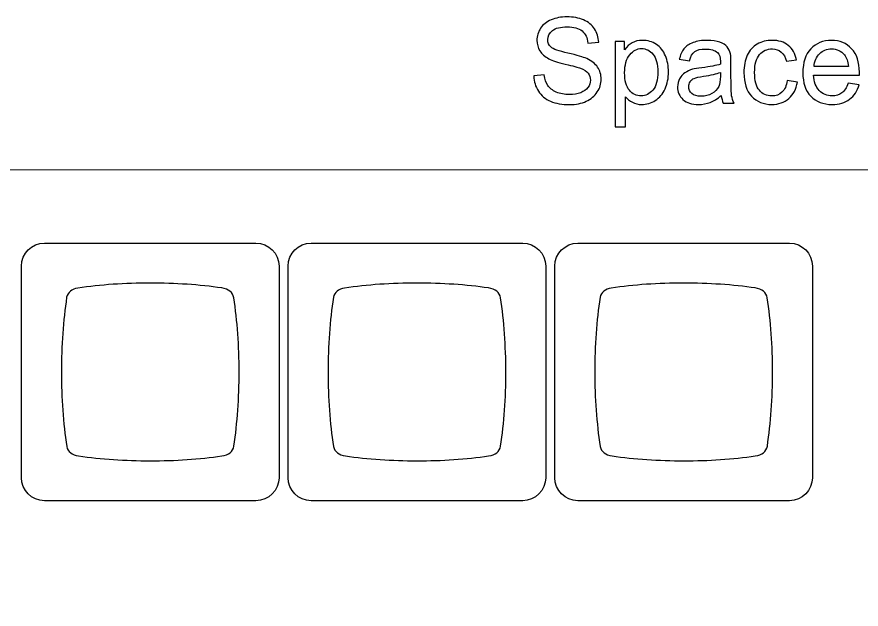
# Model space of a CAD drawing. Header units: millimetres. Extents: x -493 to 473, y -489 to 489.
# Drawn here: x -431.2 to -370.9, y 365 to 407.3 of the extents above; entities that cross this region are included whole.
import ezdxf

# ---------------------------------------------------------------- set-up
doc = ezdxf.new("R2010")
doc.units = ezdxf.units.MM
doc.header["$MEASUREMENT"] = 0
doc.layers.add('Layer 1', color=7, linetype='Continuous')

msp = doc.modelspace()

# ---------------------------------------------------------------- linework, layer by layer
at = {"layer": 'Layer 1', "color": 250}
for points, knots in [([(-394.2704, 403.0863), (-394.2704, 403.0863), (-393.5169, 403.1541), (-393.5169, 403.1541), (-393.5169, 403.1541), (-393.4816, 402.8493), (-393.3984, 402.5995), (-393.2671, 402.4033), (-393.2671, 402.4033), (-393.1359, 402.2086), (-392.9327, 402.0506), (-392.6575, 401.9292), (-392.6575, 401.9292), (-392.3824, 401.8093), (-392.0719, 401.7486), (-391.7276, 401.7486), (-391.7276, 401.7486), (-391.4214, 401.7486), (-391.1519, 401.7938), (-390.9177, 401.8855), (-390.9177, 401.8855), (-390.6834, 401.9772), (-390.5099, 402.1028), (-390.3956, 402.2622), (-390.3956, 402.2622), (-390.2813, 402.4217), (-390.2234, 402.5953), (-390.2234, 402.7815), (-390.2234, 402.7815), (-390.2234, 402.9706), (-390.2784, 403.1357), (-390.3885, 403.2782), (-390.3885, 403.2782), (-390.4986, 403.4193), (-390.6806, 403.5379), (-390.9346, 403.6352), (-390.9346, 403.6352), (-391.0969, 403.6973), (-391.4567, 403.7961), (-392.0141, 403.9302), (-392.0141, 403.9302), (-392.5715, 404.0642), (-392.9609, 404.1898), (-393.1839, 404.3083), (-393.1839, 404.3083), (-393.4732, 404.4607), (-393.6877, 404.6498), (-393.8288, 404.8742), (-393.8288, 404.8742), (-393.9713, 405.0985), (-394.0418, 405.3511), (-394.0418, 405.6291), (-394.0418, 405.6291), (-394.0418, 405.9367), (-393.9543, 406.2232), (-393.7808, 406.4885), (-393.7808, 406.4885), (-393.6072, 406.7552), (-393.3546, 406.957), (-393.0202, 407.0953), (-393.0202, 407.0953), (-392.6872, 407.2335), (-392.3161, 407.3027), (-391.9083, 407.3027), (-391.9083, 407.3027), (-391.4595, 407.3027), (-391.063, 407.2307), (-390.7201, 407.0854), (-390.7201, 407.0854), (-390.3772, 406.9414), (-390.1133, 406.7284), (-389.9285, 406.4461), (-389.9285, 406.4461), (-389.7436, 406.1653), (-389.6449, 405.8464), (-389.6307, 405.4908), (-389.6307, 405.4908), (-389.6307, 405.4908), (-390.4012, 405.4316), (-390.4012, 405.4316), (-390.4012, 405.4316), (-390.4421, 405.814), (-390.5818, 406.1033), (-390.8203, 406.298), (-390.8203, 406.298), (-391.0588, 406.4941), (-391.4115, 406.5915), (-391.8772, 406.5915), (-391.8772, 406.5915), (-392.3626, 406.5915), (-392.7168, 406.5026), (-392.9384, 406.3248), (-392.9384, 406.3248), (-393.1599, 406.147), (-393.2714, 405.9325), (-393.2714, 405.6813), (-393.2714, 405.6813), (-393.2714, 405.464), (-393.1924, 405.2848), (-393.0357, 405.1437), (-393.0357, 405.1437), (-392.8805, 405.004), (-392.4783, 404.8587), (-391.8264, 404.7119), (-391.8264, 404.7119), (-391.1745, 404.5637), (-390.7272, 404.4353), (-390.4845, 404.3253), (-390.4845, 404.3253), (-390.1331, 404.163), (-389.872, 403.9584), (-389.7041, 403.7086), (-389.7041, 403.7086), (-389.5362, 403.4603), (-389.4529, 403.1738), (-389.4529, 402.8493), (-389.4529, 402.8493), (-389.4529, 402.5261), (-389.5447, 402.2241), (-389.7295, 401.9391), (-389.7295, 401.9391), (-389.9144, 401.6541), (-390.1782, 401.4325), (-390.524, 401.2745), (-390.524, 401.2745), (-390.8697, 401.1164), (-391.2577, 401.0374), (-391.6909, 401.0374), (-391.6909, 401.0374), (-392.2385, 401.0374), (-392.6971, 401.1178), (-393.0668, 401.2773), (-393.0668, 401.2773), (-393.4379, 401.4367), (-393.7272, 401.6766), (-393.9374, 401.9984), (-393.9374, 401.9984), (-394.1491, 402.3187), (-394.2591, 402.6813), (-394.2704, 403.0863)], [0, 0, 0, 0, 0.0277778, 0.0277778, 0.0277778, 0.0277778, 0.0555556, 0.0555556, 0.0555556, 0.0555556, 0.0833333, 0.0833333, 0.0833333, 0.0833333, 0.1111111, 0.1111111, 0.1111111, 0.1111111, 0.1388889, 0.1388889, 0.1388889, 0.1388889, 0.1666667, 0.1666667, 0.1666667, 0.1666667, 0.1944444, 0.1944444, 0.1944444, 0.1944444, 0.2222222, 0.2222222, 0.2222222, 0.2222222, 0.25, 0.25, 0.25, 0.25, 0.2777778, 0.2777778, 0.2777778, 0.2777778, 0.3055556, 0.3055556, 0.3055556, 0.3055556, 0.3333333, 0.3333333, 0.3333333, 0.3333333, 0.3611111, 0.3611111, 0.3611111, 0.3611111, 0.3888889, 0.3888889, 0.3888889, 0.3888889, 0.4166667, 0.4166667, 0.4166667, 0.4166667, 0.4444444, 0.4444444, 0.4444444, 0.4444444, 0.4722222, 0.4722222, 0.4722222, 0.4722222, 0.5, 0.5, 0.5, 0.5, 0.5277778, 0.5277778, 0.5277778, 0.5277778, 0.5555556, 0.5555556, 0.5555556, 0.5555556, 0.5833333, 0.5833333, 0.5833333, 0.5833333, 0.6111111, 0.6111111, 0.6111111, 0.6111111, 0.6388889, 0.6388889, 0.6388889, 0.6388889, 0.6666667, 0.6666667, 0.6666667, 0.6666667, 0.6944444, 0.6944444, 0.6944444, 0.6944444, 0.7222222, 0.7222222, 0.7222222, 0.7222222, 0.75, 0.75, 0.75, 0.75, 0.7777778, 0.7777778, 0.7777778, 0.7777778, 0.8055556, 0.8055556, 0.8055556, 0.8055556, 0.8333333, 0.8333333, 0.8333333, 0.8333333, 0.8611111, 0.8611111, 0.8611111, 0.8611111, 0.8888889, 0.8888889, 0.8888889, 0.8888889, 0.9166667, 0.9166667, 0.9166667, 0.9166667, 0.9444444, 0.9444444, 0.9444444, 0.9444444, 1, 1, 1, 1]), ([(-388.4539, 399.4541), (-388.4539, 399.4541), (-388.4539, 405.5332), (-388.4539, 405.5332), (-388.4539, 405.5332), (-388.4539, 405.5332), (-387.7766, 405.5332), (-387.7766, 405.5332), (-387.7766, 405.5332), (-387.7766, 405.5332), (-387.7766, 404.956), (-387.7766, 404.956), (-387.7766, 404.956), (-387.6171, 405.179), (-387.4365, 405.3469), (-387.2347, 405.4584), (-387.2347, 405.4584), (-387.0343, 405.5699), (-386.7902, 405.6263), (-386.5038, 405.6263), (-386.5038, 405.6263), (-386.1284, 405.6263), (-385.7982, 405.5303), (-385.5118, 405.337), (-385.5118, 405.337), (-385.2253, 405.1451), (-385.0094, 404.8728), (-384.8627, 404.5228), (-384.8627, 404.5228), (-384.7173, 404.1715), (-384.6439, 403.7876), (-384.6439, 403.3685), (-384.6439, 403.3685), (-384.6439, 402.9212), (-384.7244, 402.5176), (-384.8852, 402.1578), (-384.8852, 402.1578), (-385.0461, 401.7994), (-385.2803, 401.5242), (-385.588, 401.3323), (-385.588, 401.3323), (-385.8942, 401.1418), (-386.2173, 401.0459), (-386.556, 401.0459), (-386.556, 401.0459), (-386.8043, 401.0459), (-387.0273, 401.0981), (-387.2234, 401.2025), (-387.2234, 401.2025), (-387.421, 401.3069), (-387.5818, 401.4382), (-387.7088, 401.5976), (-387.7088, 401.5976), (-387.7088, 401.5976), (-387.7088, 399.4541), (-387.7088, 399.4541), (-387.7088, 399.4541), (-387.7088, 399.4541), (-388.4539, 399.4541), (-388.4539, 399.4541)], [0, 0, 0, 0, 0.0625, 0.0625, 0.0625, 0.0625, 0.125, 0.125, 0.125, 0.125, 0.1875, 0.1875, 0.1875, 0.1875, 0.25, 0.25, 0.25, 0.25, 0.3125, 0.3125, 0.3125, 0.3125, 0.375, 0.375, 0.375, 0.375, 0.4375, 0.4375, 0.4375, 0.4375, 0.5, 0.5, 0.5, 0.5, 0.5625, 0.5625, 0.5625, 0.5625, 0.625, 0.625, 0.625, 0.625, 0.6875, 0.6875, 0.6875, 0.6875, 0.75, 0.75, 0.75, 0.75, 0.8125, 0.8125, 0.8125, 0.8125, 0.875, 0.875, 0.875, 0.875, 1, 1, 1, 1]), ([(-380.8749, 401.6893), (-381.1515, 401.4537), (-381.4182, 401.2886), (-381.6736, 401.1912), (-381.6736, 401.1912), (-381.929, 401.0938), (-382.2028, 401.0459), (-382.4963, 401.0459), (-382.4963, 401.0459), (-382.9789, 401.0459), (-383.35, 401.163), (-383.6096, 401.3986), (-383.6096, 401.3986), (-383.8693, 401.6329), (-383.9991, 401.9334), (-383.9991, 402.2989), (-383.9991, 402.2989), (-383.9991, 402.5134), (-383.9497, 402.7096), (-383.8523, 402.8874), (-383.8523, 402.8874), (-383.7536, 403.0652), (-383.6252, 403.2063), (-383.4671, 403.3135), (-383.4671, 403.3135), (-383.3077, 403.4207), (-383.1299, 403.5026), (-382.9309, 403.5576), (-382.9309, 403.5576), (-382.7841, 403.5957), (-382.5626, 403.6324), (-382.2677, 403.6691), (-382.2677, 403.6691), (-381.6666, 403.7397), (-381.2221, 403.8257), (-380.9384, 403.9245), (-380.9384, 403.9245), (-380.9356, 404.0261), (-380.9342, 404.091), (-380.9342, 404.1178), (-380.9342, 404.1178), (-380.9342, 404.4198), (-381.0047, 404.6329), (-381.1459, 404.7571), (-381.1459, 404.7571), (-381.3364, 404.925), (-381.62, 405.0082), (-381.9953, 405.0082), (-381.9953, 405.0082), (-382.3467, 405.0082), (-382.6063, 404.9461), (-382.7729, 404.8234), (-382.7729, 404.8234), (-382.9408, 404.7006), (-383.0635, 404.4833), (-383.144, 404.17), (-383.144, 404.17), (-383.144, 404.17), (-383.8721, 404.2716), (-383.8721, 404.2716), (-383.8721, 404.2716), (-383.8058, 404.5835), (-383.6971, 404.8361), (-383.5447, 405.028), (-383.5447, 405.028), (-383.3923, 405.2199), (-383.1722, 405.3667), (-382.8843, 405.4711), (-382.8843, 405.4711), (-382.5979, 405.5741), (-382.2634, 405.6263), (-381.8853, 405.6263), (-381.8853, 405.6263), (-381.5099, 405.6263), (-381.2037, 405.5826), (-380.9681, 405.4937), (-380.9681, 405.4937), (-380.7338, 405.4048), (-380.5603, 405.2947), (-380.4502, 405.1606), (-380.4502, 405.1606), (-380.3401, 405.0266), (-380.2625, 404.8572), (-380.2174, 404.6526), (-380.2174, 404.6526), (-380.1934, 404.5256), (-380.1807, 404.297), (-380.1807, 403.9683), (-380.1807, 403.9683), (-380.1807, 403.9683), (-380.1807, 402.9805), (-380.1807, 402.9805), (-380.1807, 402.9805), (-380.1807, 402.2905), (-380.1651, 401.8544), (-380.1341, 401.6696), (-380.1341, 401.6696), (-380.1045, 401.4847), (-380.0424, 401.3083), (-379.9521, 401.139), (-379.9521, 401.139), (-379.9521, 401.139), (-380.731, 401.139), (-380.731, 401.139), (-380.731, 401.139), (-380.8058, 401.2956), (-380.8538, 401.4791), (-380.8749, 401.6893)], [0, 0, 0, 0, 0.0357143, 0.0357143, 0.0357143, 0.0357143, 0.0714286, 0.0714286, 0.0714286, 0.0714286, 0.1071429, 0.1071429, 0.1071429, 0.1071429, 0.1428571, 0.1428571, 0.1428571, 0.1428571, 0.1785714, 0.1785714, 0.1785714, 0.1785714, 0.2142857, 0.2142857, 0.2142857, 0.2142857, 0.25, 0.25, 0.25, 0.25, 0.2857143, 0.2857143, 0.2857143, 0.2857143, 0.3214286, 0.3214286, 0.3214286, 0.3214286, 0.3571429, 0.3571429, 0.3571429, 0.3571429, 0.3928571, 0.3928571, 0.3928571, 0.3928571, 0.4285714, 0.4285714, 0.4285714, 0.4285714, 0.4642857, 0.4642857, 0.4642857, 0.4642857, 0.5, 0.5, 0.5, 0.5, 0.5357143, 0.5357143, 0.5357143, 0.5357143, 0.5714286, 0.5714286, 0.5714286, 0.5714286, 0.6071429, 0.6071429, 0.6071429, 0.6071429, 0.6428571, 0.6428571, 0.6428571, 0.6428571, 0.6785714, 0.6785714, 0.6785714, 0.6785714, 0.7142857, 0.7142857, 0.7142857, 0.7142857, 0.75, 0.75, 0.75, 0.75, 0.7857143, 0.7857143, 0.7857143, 0.7857143, 0.8214286, 0.8214286, 0.8214286, 0.8214286, 0.8571429, 0.8571429, 0.8571429, 0.8571429, 0.8928571, 0.8928571, 0.8928571, 0.8928571, 0.9285714, 0.9285714, 0.9285714, 0.9285714, 1, 1, 1, 1]), ([(-376.1661, 402.7477), (-376.1661, 402.7477), (-375.438, 402.6461), (-375.438, 402.6461), (-375.438, 402.6461), (-375.5184, 402.1451), (-375.7216, 401.7542), (-376.0504, 401.4706), (-376.0504, 401.4706), (-376.3792, 401.187), (-376.7842, 401.0459), (-377.2626, 401.0459), (-377.2626, 401.0459), (-377.8623, 401.0459), (-378.3449, 401.242), (-378.7089, 401.6343), (-378.7089, 401.6343), (-379.0744, 402.0266), (-379.2564, 402.5882), (-379.2564, 403.3191), (-379.2564, 403.3191), (-379.2564, 403.7933), (-379.1774, 404.2067), (-379.0208, 404.5623), (-379.0208, 404.5623), (-378.8642, 404.9165), (-378.6257, 405.1832), (-378.3039, 405.3596), (-378.3039, 405.3596), (-377.9836, 405.5374), (-377.6351, 405.6263), (-377.2569, 405.6263), (-377.2569, 405.6263), (-376.7814, 405.6263), (-376.3905, 405.5064), (-376.0885, 405.2651), (-376.0885, 405.2651), (-375.7851, 405.0238), (-375.5904, 404.6809), (-375.5057, 404.2378), (-375.5057, 404.2378), (-375.5057, 404.2378), (-376.2254, 404.1277), (-376.2254, 404.1277), (-376.2254, 404.1277), (-376.2945, 404.4226), (-376.4159, 404.6442), (-376.5923, 404.7937), (-376.5923, 404.7937), (-376.7673, 404.9419), (-376.9789, 405.0167), (-377.2273, 405.0167), (-377.2273, 405.0167), (-377.6026, 405.0167), (-377.9074, 404.8826), (-378.1431, 404.6145), (-378.1431, 404.6145), (-378.3773, 404.345), (-378.4944, 403.9217), (-378.4944, 403.3403), (-378.4944, 403.3403), (-378.4944, 402.7505), (-378.3816, 402.3229), (-378.1558, 402.0562), (-378.1558, 402.0562), (-377.9286, 401.7895), (-377.6337, 401.6555), (-377.271, 401.6555), (-377.271, 401.6555), (-376.9775, 401.6555), (-376.7334, 401.7444), (-376.5387, 401.9236), (-376.5387, 401.9236), (-376.3425, 402.1014), (-376.2183, 402.3765), (-376.1661, 402.7477)], [0, 0, 0, 0, 0.05, 0.05, 0.05, 0.05, 0.1, 0.1, 0.1, 0.1, 0.15, 0.15, 0.15, 0.15, 0.2, 0.2, 0.2, 0.2, 0.25, 0.25, 0.25, 0.25, 0.3, 0.3, 0.3, 0.3, 0.35, 0.35, 0.35, 0.35, 0.4, 0.4, 0.4, 0.4, 0.45, 0.45, 0.45, 0.45, 0.5, 0.5, 0.5, 0.5, 0.55, 0.55, 0.55, 0.55, 0.6, 0.6, 0.6, 0.6, 0.65, 0.65, 0.65, 0.65, 0.7, 0.7, 0.7, 0.7, 0.75, 0.75, 0.75, 0.75, 0.8, 0.8, 0.8, 0.8, 0.85, 0.85, 0.85, 0.85, 0.9, 0.9, 0.9, 0.9, 1, 1, 1, 1]), ([(-371.8058, 402.5614), (-371.8058, 402.5614), (-371.0354, 402.4598), (-371.0354, 402.4598), (-371.0354, 402.4598), (-371.1553, 402.0125), (-371.3797, 401.6639), (-371.7071, 401.417), (-371.7071, 401.417), (-372.0344, 401.17), (-372.4521, 401.0459), (-372.9615, 401.0459), (-372.9615, 401.0459), (-373.6022, 401.0459), (-374.1102, 401.2434), (-374.4855, 401.6385), (-374.4855, 401.6385), (-374.8609, 402.0322), (-375.0485, 402.5868), (-375.0485, 403.2994), (-375.0485, 403.2994), (-375.0485, 404.036), (-374.8594, 404.6089), (-374.4799, 405.0153), (-374.4799, 405.0153), (-374.1003, 405.4231), (-373.6078, 405.6263), (-373.0024, 405.6263), (-373.0024, 405.6263), (-372.4168, 405.6263), (-371.9385, 405.4273), (-371.5674, 405.028), (-371.5674, 405.028), (-371.1962, 404.6287), (-371.01, 404.067), (-371.01, 403.3431), (-371.01, 403.3431), (-371.01, 403.2994), (-371.0114, 403.2331), (-371.0142, 403.1456), (-371.0142, 403.1456), (-371.0142, 403.1456), (-374.2865, 403.1456), (-374.2865, 403.1456), (-374.2865, 403.1456), (-374.2583, 402.6644), (-374.1229, 402.2947), (-373.8773, 402.0393), (-373.8773, 402.0393), (-373.6332, 401.7839), (-373.327, 401.6555), (-372.9615, 401.6555), (-372.9615, 401.6555), (-372.6892, 401.6555), (-372.4563, 401.7274), (-372.2644, 401.8714), (-372.2644, 401.8714), (-372.0711, 402.0153), (-371.9187, 402.2453), (-371.8058, 402.5614)], [0, 0, 0, 0, 0.0625, 0.0625, 0.0625, 0.0625, 0.125, 0.125, 0.125, 0.125, 0.1875, 0.1875, 0.1875, 0.1875, 0.25, 0.25, 0.25, 0.25, 0.3125, 0.3125, 0.3125, 0.3125, 0.375, 0.375, 0.375, 0.375, 0.4375, 0.4375, 0.4375, 0.4375, 0.5, 0.5, 0.5, 0.5, 0.5625, 0.5625, 0.5625, 0.5625, 0.625, 0.625, 0.625, 0.625, 0.6875, 0.6875, 0.6875, 0.6875, 0.75, 0.75, 0.75, 0.75, 0.8125, 0.8125, 0.8125, 0.8125, 0.875, 0.875, 0.875, 0.875, 1, 1, 1, 1]), ([(-387.7766, 403.3093), (-387.7766, 402.7462), (-387.6623, 402.33), (-387.4351, 402.0604), (-387.4351, 402.0604), (-387.2065, 401.7909), (-386.9299, 401.6555), (-386.6054, 401.6555), (-386.6054, 401.6555), (-386.2752, 401.6555), (-385.9929, 401.7952), (-385.7587, 402.0746), (-385.7587, 402.0746), (-385.523, 402.354), (-385.4059, 402.7858), (-385.4059, 403.3714), (-385.4059, 403.3714), (-385.4059, 403.9302), (-385.5202, 404.3478), (-385.7502, 404.6258), (-385.7502, 404.6258), (-385.9802, 404.9038), (-386.254, 405.0421), (-386.5729, 405.0421), (-386.5729, 405.0421), (-386.889, 405.0421), (-387.1684, 404.8939), (-387.4111, 404.599), (-387.4111, 404.599), (-387.6552, 404.3027), (-387.7766, 403.8737), (-387.7766, 403.3093)], [0, 0, 0, 0, 0.1111111, 0.1111111, 0.1111111, 0.1111111, 0.2222222, 0.2222222, 0.2222222, 0.2222222, 0.3333333, 0.3333333, 0.3333333, 0.3333333, 0.4444444, 0.4444444, 0.4444444, 0.4444444, 0.5555556, 0.5555556, 0.5555556, 0.5555556, 0.6666667, 0.6666667, 0.6666667, 0.6666667, 0.7777778, 0.7777778, 0.7777778, 0.7777778, 1, 1, 1, 1]), ([(-374.2442, 403.7552), (-374.2442, 403.7552), (-371.7974, 403.7552), (-371.7974, 403.7552), (-371.7974, 403.7552), (-371.8298, 404.1249), (-371.9244, 404.4015), (-372.0782, 404.5863), (-372.0782, 404.5863), (-372.3138, 404.8728), (-372.6214, 405.0167), (-372.9982, 405.0167), (-372.9982, 405.0167), (-373.3397, 405.0167), (-373.6261, 404.9024), (-373.859, 404.6738), (-373.859, 404.6738), (-374.0904, 404.4452), (-374.2188, 404.139), (-374.2442, 403.7552)], [0, 0, 0, 0, 0.1666667, 0.1666667, 0.1666667, 0.1666667, 0.3333333, 0.3333333, 0.3333333, 0.3333333, 0.5, 0.5, 0.5, 0.5, 0.6666667, 0.6666667, 0.6666667, 0.6666667, 1, 1, 1, 1]), ([(-380.9342, 403.3403), (-381.2051, 403.2303), (-381.6115, 403.1371), (-382.1534, 403.0609), (-382.1534, 403.0609), (-382.461, 403.0172), (-382.6783, 402.9678), (-382.8053, 402.9128), (-382.8053, 402.9128), (-382.9323, 402.8577), (-383.0297, 402.7773), (-383.0988, 402.6729), (-383.0988, 402.6729), (-383.168, 402.567), (-383.2032, 402.4499), (-383.2032, 402.3201), (-383.2032, 402.3201), (-383.2032, 402.1239), (-383.1285, 401.9588), (-382.9775, 401.8276), (-382.9775, 401.8276), (-382.8265, 401.6964), (-382.6063, 401.6301), (-382.3171, 401.6301), (-382.3171, 401.6301), (-382.0306, 401.6301), (-381.7752, 401.6922), (-381.5508, 401.8177), (-381.5508, 401.8177), (-381.3279, 401.9419), (-381.1628, 402.1127), (-381.0584, 402.3286), (-381.0584, 402.3286), (-380.9779, 402.4965), (-380.9384, 402.7434), (-380.9384, 403.0694), (-380.9384, 403.0694), (-380.9384, 403.0694), (-380.9342, 403.3403), (-380.9342, 403.3403)], [0, 0, 0, 0, 0.0909091, 0.0909091, 0.0909091, 0.0909091, 0.1818182, 0.1818182, 0.1818182, 0.1818182, 0.2727273, 0.2727273, 0.2727273, 0.2727273, 0.3636364, 0.3636364, 0.3636364, 0.3636364, 0.4545455, 0.4545455, 0.4545455, 0.4545455, 0.5454545, 0.5454545, 0.5454545, 0.5454545, 0.6363636, 0.6363636, 0.6363636, 0.6363636, 0.7272727, 0.7272727, 0.7272727, 0.7272727, 0.8181818, 0.8181818, 0.8181818, 0.8181818, 1, 1, 1, 1])]:
    msp.add_open_spline(points, degree=3, knots=knots, dxfattribs=at)
at = {"layer": 'Layer 1', "color": 250, "lineweight": 18}
msp.add_open_spline([(-488.0992, 396.3856), (-488.0992, 396.3856), (-57.5314, 396.3856), (-57.5314, 396.3856), (-57.5314, 396.3856), (-54.6714, 396.3856), (-52.3315, 394.0457), (-52.3315, 391.1857), (-52.3315, 391.1857), (-52.3315, 391.1857), (-52.3315, 268.4484), (-52.3315, 268.4484), (-52.3315, 268.4484), (-52.3315, 265.5884), (-54.6714, 263.2485), (-57.5314, 263.2485), (-57.5314, 263.2485), (-57.5314, 263.2485), (-488.0992, 263.2485), (-488.0992, 263.2485), (-488.0992, 263.2485), (-490.9592, 263.2485), (-493.2991, 265.5884), (-493.2991, 268.4484), (-493.2991, 268.4484), (-493.2991, 268.4484), (-493.2991, 391.1857), (-493.2991, 391.1857), (-493.2991, 391.1857), (-493.2991, 394.0457), (-490.9592, 396.3856), (-488.0992, 396.3856)], degree=3, knots=[0, 0, 0, 0, 0.1111111, 0.1111111, 0.1111111, 0.1111111, 0.2222222, 0.2222222, 0.2222222, 0.2222222, 0.3333333, 0.3333333, 0.3333333, 0.3333333, 0.4444444, 0.4444444, 0.4444444, 0.4444444, 0.5555556, 0.5555556, 0.5555556, 0.5555556, 0.6666667, 0.6666667, 0.6666667, 0.6666667, 0.7777778, 0.7777778, 0.7777778, 0.7777778, 1, 1, 1, 1], dxfattribs=at)
at = {"layer": 'Layer 1', "color": 169}
for points in [[(-429.2161, 372.7402), (-429.2161, 372.7402), (-414.1087, 372.7402), (-414.1087, 372.7402), (-414.1087, 372.7402), (-413.2032, 372.7402), (-412.4624, 373.481), (-412.4624, 374.3865), (-412.4624, 374.3865), (-412.4624, 374.3865), (-412.4624, 389.4939), (-412.4624, 389.4939), (-412.4624, 389.4939), (-412.4624, 390.3994), (-413.2032, 391.1402), (-414.1087, 391.1402), (-414.1087, 391.1402), (-414.1087, 391.1402), (-429.2161, 391.1402), (-429.2161, 391.1402), (-429.2161, 391.1402), (-430.1216, 391.1402), (-430.8624, 390.3994), (-430.8624, 389.4939), (-430.8624, 389.4939), (-430.8624, 389.4939), (-430.8624, 374.3865), (-430.8624, 374.3865), (-430.8624, 374.3865), (-430.8624, 373.481), (-430.1216, 372.7402), (-429.2161, 372.7402)], [(-410.1661, 372.7402), (-410.1661, 372.7402), (-395.0587, 372.7402), (-395.0587, 372.7402), (-395.0587, 372.7402), (-394.1532, 372.7402), (-393.4124, 373.481), (-393.4124, 374.3865), (-393.4124, 374.3865), (-393.4124, 374.3865), (-393.4124, 389.4939), (-393.4124, 389.4939), (-393.4124, 389.4939), (-393.4124, 390.3994), (-394.1532, 391.1402), (-395.0587, 391.1402), (-395.0587, 391.1402), (-395.0587, 391.1402), (-410.1661, 391.1402), (-410.1661, 391.1402), (-410.1661, 391.1402), (-411.0716, 391.1402), (-411.8124, 390.3994), (-411.8124, 389.4939), (-411.8124, 389.4939), (-411.8124, 389.4939), (-411.8124, 374.3865), (-411.8124, 374.3865), (-411.8124, 374.3865), (-411.8124, 373.481), (-411.0716, 372.7402), (-410.1661, 372.7402)], [(-391.1161, 372.7402), (-391.1161, 372.7402), (-376.0087, 372.7402), (-376.0087, 372.7402), (-376.0087, 372.7402), (-375.1032, 372.7402), (-374.3624, 373.481), (-374.3624, 374.3865), (-374.3624, 374.3865), (-374.3624, 374.3865), (-374.3624, 389.4939), (-374.3624, 389.4939), (-374.3624, 389.4939), (-374.3624, 390.3994), (-375.1032, 391.1402), (-376.0087, 391.1402), (-376.0087, 391.1402), (-376.0087, 391.1402), (-391.1161, 391.1402), (-391.1161, 391.1402), (-391.1161, 391.1402), (-392.0216, 391.1402), (-392.7624, 390.3994), (-392.7624, 389.4939), (-392.7624, 389.4939), (-392.7624, 389.4939), (-392.7624, 374.3865), (-392.7624, 374.3865), (-392.7624, 374.3865), (-392.7624, 373.481), (-392.0216, 372.7402), (-391.1161, 372.7402)]]:
    msp.add_open_spline(points, degree=3, knots=[0, 0, 0, 0, 0.1111111, 0.1111111, 0.1111111, 0.1111111, 0.2222222, 0.2222222, 0.2222222, 0.2222222, 0.3333333, 0.3333333, 0.3333333, 0.3333333, 0.4444444, 0.4444444, 0.4444444, 0.4444444, 0.5555556, 0.5555556, 0.5555556, 0.5555556, 0.6666667, 0.6666667, 0.6666667, 0.6666667, 0.7777778, 0.7777778, 0.7777778, 0.7777778, 1, 1, 1, 1], dxfattribs=at)
at = {"layer": 'Layer 1', "color": 159}
for points in [[(-421.6622, 388.2897), (-419.8716, 388.2892), (-418.1517, 388.1663), (-416.5495, 387.9408), (-416.5495, 387.9408), (-416.5495, 387.9408), (-416.5495, 387.9407), (-416.5495, 387.9407), (-416.5495, 387.9407), (-416.0627, 387.8678), (-415.7728, 387.6352), (-415.6856, 387.2305), (-415.6856, 387.2305), (-415.4436, 385.5776), (-415.3113, 383.796), (-415.3109, 381.9382), (-415.3109, 381.9382), (-415.3104, 380.0805), (-415.4419, 378.2989), (-415.6831, 376.646), (-415.6831, 376.646), (-415.7701, 376.2418), (-416.0594, 376.0094), (-416.5451, 375.9365), (-416.5451, 375.9365), (-418.1476, 375.7116), (-419.868, 375.5894), (-421.6593, 375.5898), (-421.6593, 375.5898), (-423.4511, 375.5902), (-425.1721, 375.7134), (-426.7751, 375.9392), (-426.7751, 375.9392), (-426.7751, 375.9392), (-426.775, 375.9396), (-426.775, 375.9396), (-426.775, 375.9396), (-427.248, 376.0104), (-427.5352, 376.2321), (-427.6311, 376.6161), (-427.6311, 376.6161), (-427.8761, 378.2782), (-428.0102, 380.0711), (-428.0106, 381.9412), (-428.0106, 381.9412), (-428.0111, 383.813), (-427.8776, 385.6074), (-427.633, 387.2707), (-427.633, 387.2707), (-427.5404, 387.6376), (-427.2724, 387.8556), (-426.8336, 387.9348), (-426.8336, 387.9348), (-425.2149, 388.1649), (-423.4748, 388.2901), (-421.6622, 388.2897)], [(-402.6122, 388.2897), (-400.8216, 388.2892), (-399.1017, 388.1663), (-397.4995, 387.9408), (-397.4995, 387.9408), (-397.4995, 387.9408), (-397.4995, 387.9407), (-397.4995, 387.9407), (-397.4995, 387.9407), (-397.0127, 387.8678), (-396.7228, 387.6352), (-396.6356, 387.2305), (-396.6356, 387.2305), (-396.3936, 385.5776), (-396.2613, 383.796), (-396.2609, 381.9382), (-396.2609, 381.9382), (-396.2604, 380.0805), (-396.3919, 378.2989), (-396.6331, 376.646), (-396.6331, 376.646), (-396.7201, 376.2418), (-397.0094, 376.0094), (-397.4951, 375.9365), (-397.4951, 375.9365), (-399.0976, 375.7116), (-400.818, 375.5894), (-402.6093, 375.5898), (-402.6093, 375.5898), (-404.4011, 375.5902), (-406.1221, 375.7134), (-407.7251, 375.9392), (-407.7251, 375.9392), (-407.7251, 375.9392), (-407.725, 375.9396), (-407.725, 375.9396), (-407.725, 375.9396), (-408.198, 376.0104), (-408.4852, 376.2321), (-408.5811, 376.6161), (-408.5811, 376.6161), (-408.8261, 378.2782), (-408.9602, 380.0711), (-408.9606, 381.9412), (-408.9606, 381.9412), (-408.9611, 383.813), (-408.8276, 385.6074), (-408.583, 387.2707), (-408.583, 387.2707), (-408.4904, 387.6376), (-408.2224, 387.8556), (-407.7836, 387.9348), (-407.7836, 387.9348), (-406.1649, 388.1649), (-404.4248, 388.2901), (-402.6122, 388.2897)], [(-383.5622, 388.2897), (-381.7716, 388.2892), (-380.0517, 388.1663), (-378.4495, 387.9408), (-378.4495, 387.9408), (-378.4495, 387.9408), (-378.4495, 387.9407), (-378.4495, 387.9407), (-378.4495, 387.9407), (-377.9627, 387.8678), (-377.6728, 387.6352), (-377.5856, 387.2305), (-377.5856, 387.2305), (-377.3436, 385.5776), (-377.2113, 383.796), (-377.2109, 381.9382), (-377.2109, 381.9382), (-377.2104, 380.0805), (-377.3419, 378.2989), (-377.5831, 376.646), (-377.5831, 376.646), (-377.6701, 376.2418), (-377.9594, 376.0094), (-378.4451, 375.9365), (-378.4451, 375.9365), (-380.0476, 375.7116), (-381.768, 375.5894), (-383.5593, 375.5898), (-383.5593, 375.5898), (-385.3511, 375.5902), (-387.0721, 375.7134), (-388.6751, 375.9392), (-388.6751, 375.9392), (-388.6751, 375.9392), (-388.675, 375.9396), (-388.675, 375.9396), (-388.675, 375.9396), (-389.148, 376.0104), (-389.4352, 376.2321), (-389.5311, 376.6161), (-389.5311, 376.6161), (-389.7761, 378.2782), (-389.9102, 380.0711), (-389.9106, 381.9412), (-389.9106, 381.9412), (-389.9111, 383.813), (-389.7776, 385.6074), (-389.533, 387.2707), (-389.533, 387.2707), (-389.4404, 387.6376), (-389.1724, 387.8556), (-388.7336, 387.9348), (-388.7336, 387.9348), (-387.1149, 388.1649), (-385.3748, 388.2901), (-383.5622, 388.2897)]]:
    msp.add_open_spline(points, degree=3, knots=[0, 0, 0, 0, 0.0666667, 0.0666667, 0.0666667, 0.0666667, 0.1333333, 0.1333333, 0.1333333, 0.1333333, 0.2, 0.2, 0.2, 0.2, 0.2666667, 0.2666667, 0.2666667, 0.2666667, 0.3333333, 0.3333333, 0.3333333, 0.3333333, 0.4, 0.4, 0.4, 0.4, 0.4666667, 0.4666667, 0.4666667, 0.4666667, 0.5333333, 0.5333333, 0.5333333, 0.5333333, 0.6, 0.6, 0.6, 0.6, 0.6666667, 0.6666667, 0.6666667, 0.6666667, 0.7333333, 0.7333333, 0.7333333, 0.7333333, 0.8, 0.8, 0.8, 0.8, 0.8666667, 0.8666667, 0.8666667, 0.8666667, 1, 1, 1, 1], dxfattribs=at)

doc.saveas('drawing.dxf')
